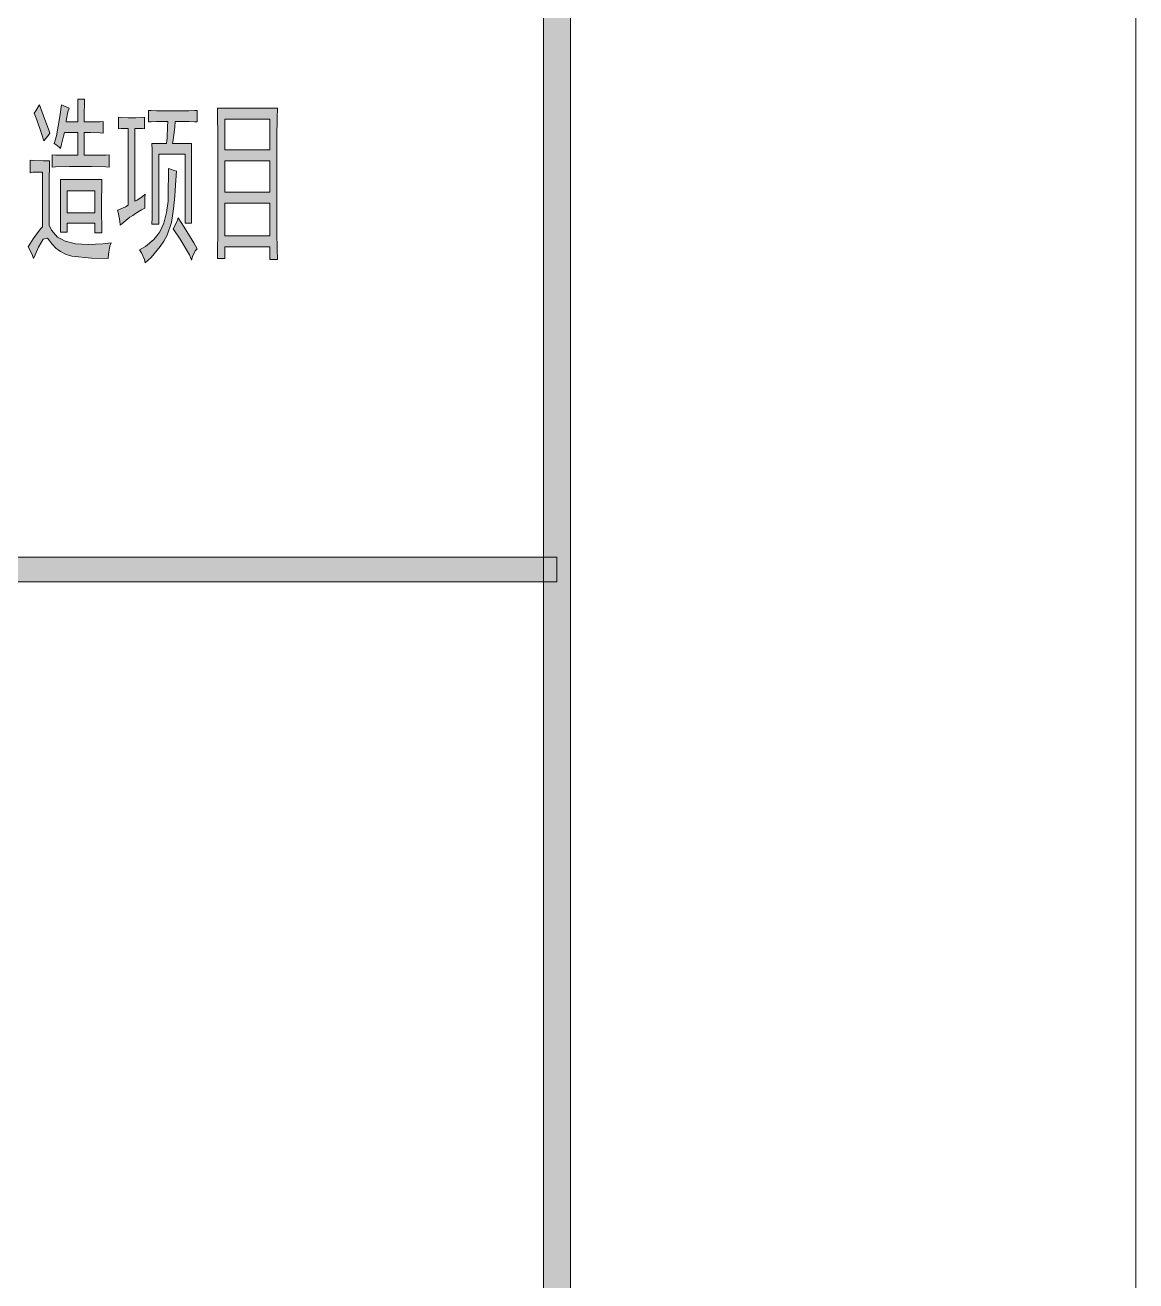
# Model space of a CAD drawing. Header units: millimetres. Extents: x 805 to 6044844, y 120 to 7887884.
# Drawn here: x 6041966 to 6044844, y 7808677 to 7811931 of the extents above; entities that cross this region are included whole.
import ezdxf

# ---------------------------------------------------------------- set-up
doc = ezdxf.new("R2010")
doc.units = ezdxf.units.MM

msp = doc.modelspace()

# ---------------------------------------------------------------- hatches: boundary and pattern name
h = msp.add_hatch(color=0)
h.dxf.hatch_style = 2
h.paths.add_polyline_path([(6043378.9, 7800256.9), (6043309.1, 7800327.2), (6043309.1, 7886349.6), (6043378.9, 7886419.9)])
h = msp.add_hatch(color=0)
h.dxf.hatch_style = 2
h.paths.add_polyline_path([(6042030.7, 7811650.7), (6042027, 7811645.3), (6042019.5, 7811635.6), (6042015.2, 7811630.8), (6042008.7, 7811649.6), (6041996.4, 7811685.5), (6041990, 7811702.7), (6041993.7, 7811708.1), (6042000.2, 7811718.8), (6042003.4, 7811724.2), (6042014.1, 7811695.7), (6042028.1, 7811658.7)])
h = msp.add_hatch(color=0)
h.dxf.hatch_style = 2
h.paths.add_polyline_path([(6042080.1, 7811715.6), (6042077.4, 7811705.4), (6042073.7, 7811687.7), (6042072.6, 7811679.6), (6042103.2, 7811679.6), (6042103.2, 7811701.1), (6042102.7, 7811730.6), (6042102.7, 7811738.7), (6042120.4, 7811738.7), (6042119.8, 7811729.5), (6042119.3, 7811700), (6042119.3, 7811679.6), (6042135.4, 7811679.6), (6042160.6, 7811680.2), (6042168.7, 7811681.2), (6042168.7, 7811650.7), (6042160.6, 7811651.7), (6042135.9, 7811652.3), (6042119.3, 7811652.3), (6042119.3, 7811593.2), (6042143.5, 7811593.2), (6042175.7, 7811593.8), (6042184.2, 7811594.8), (6042184.2, 7811562.6), (6042175.7, 7811563.7), (6042138.6, 7811564.2), (6042109.6, 7811564.2), (6042081.2, 7811564.2), (6042044.7, 7811563.7), (6042036.7, 7811562.6), (6042036.7, 7811594.8), (6042044.7, 7811593.8), (6042078, 7811593.2), (6042103.2, 7811593.2), (6042103.2, 7811652.3), (6042068.3, 7811652.3), (6042065.6, 7811642.6), (6042060.8, 7811621.7), (6042058.1, 7811610.9), (6042054.4, 7811614.7), (6042046.3, 7811621.1), (6042042, 7811623.8), (6042047.4, 7811643.7), (6042056.5, 7811693.6), (6042060.3, 7811724.2), (6042064.6, 7811722.6), (6042074.8, 7811718.3)])
h = msp.add_hatch(color=0)
h.dxf.hatch_style = 2
h.paths.add_polyline_path([(6042276.5, 7811456.4), (6042268, 7811452.1), (6042252.4, 7811442.4), (6042245.4, 7811437.6), (6042237.9, 7811432.8), (6042221.8, 7811419.9), (6042212.7, 7811411.8), (6042212.1, 7811422.6), (6042208.4, 7811441.9), (6042205.7, 7811451), (6042212.7, 7811453.7), (6042226.6, 7811460.1), (6042233.6, 7811463.9), (6042233.6, 7811663), (6042227.7, 7811663), (6042215.4, 7811662.5), (6042208.4, 7811661.4), (6042208.4, 7811692), (6042215.9, 7811690.9), (6042233.6, 7811690.4), (6042243.3, 7811690.4), (6042253.5, 7811690.4), (6042269.6, 7811690.9), (6042276, 7811692), (6042276, 7811661.4), (6042270.6, 7811662.5), (6042258.3, 7811663), (6042250.8, 7811663), (6042250.8, 7811474.6), (6042256.7, 7811477.3), (6042270.1, 7811486.4), (6042277.6, 7811492.3), (6042276.5, 7811483.7), (6042276.5, 7811465.5)])
h = msp.add_hatch(color=0)
h.dxf.hatch_style = 2
h.paths.add_polyline_path([(6042383.9, 7811708.1), (6042390.9, 7811708.1), (6042405.4, 7811709.1), (6042412.3, 7811709.7), (6042412.3, 7811679.6), (6042405.4, 7811680.2), (6042390.9, 7811681.2), (6042383.9, 7811681.2), (6042354.9, 7811681.2), (6042353.8, 7811666.8), (6042350.6, 7811638.3), (6042348.5, 7811623.8), (6042397.8, 7811623.8), (6042397.8, 7811610.4), (6042397.3, 7811580.3), (6042397.3, 7811564.2), (6042397.3, 7811474.6), (6042397.3, 7811462.8), (6042397.8, 7811433.8), (6042397.8, 7811417.2), (6042381.2, 7811417.2), (6042381.2, 7811596.4), (6042312.5, 7811596.4), (6042312.5, 7811415), (6042294.8, 7811415), (6042295.3, 7811431.1), (6042295.9, 7811460.1), (6042295.9, 7811472.5), (6042295.9, 7811564.2), (6042295.9, 7811577.7), (6042295.3, 7811607.7), (6042294.8, 7811623.8), (6042332.4, 7811623.8), (6042334, 7811638.8), (6042335.6, 7811667.8), (6042336.1, 7811681.2), (6042313.6, 7811681.2), (6042306.6, 7811681.2), (6042293.2, 7811680.2), (6042285.7, 7811679.6), (6042285.7, 7811709.7), (6042293.2, 7811709.1), (6042306.6, 7811708.1), (6042313.6, 7811708.1)])
h = msp.add_hatch(color=0)
h.paths.add_polyline_path([(6042620, 7811715.6), (6042619.5, 7811689.3), (6042618.9, 7811639.9), (6042618.9, 7811616.3), (6042618.9, 7811406.5), (6042618.9, 7811392.5), (6042619.5, 7811351.2), (6042620, 7811323.3), (6042600.2, 7811323.3), (6042600.2, 7811356), (6042483.7, 7811356), (6042483.7, 7811325.4), (6042464.4, 7811325.4), (6042464.9, 7811349.6), (6042465.5, 7811388.2), (6042465.5, 7811402.7), (6042465.5, 7811616.3), (6042465.5, 7811646.4), (6042464.9, 7811695.7), (6042464.4, 7811715.6)])
h.paths.add_polyline_path([(6042600.2, 7811384.5), (6042600.2, 7811469.3), (6042483.7, 7811469.3), (6042483.7, 7811384.5)])
h.paths.add_polyline_path([(6042600.2, 7811497.7), (6042600.2, 7811578.7), (6042483.7, 7811578.7), (6042483.7, 7811497.7)])
h.paths.add_polyline_path([(6042600.2, 7811607.7), (6042600.2, 7811686.6), (6042483.7, 7811686.6), (6042483.7, 7811607.7)])
h = msp.add_hatch(color=0)
h.dxf.hatch_style = 2
h.paths.add_polyline_path([(6041973.9, 7811356), (6041987.3, 7811376.4), (6042006.1, 7811402.7), (6042011.4, 7811408.1), (6042011.4, 7811549.8), (6042002.8, 7811549.8), (6041986.7, 7811549.2), (6041979.2, 7811548.1), (6041979.2, 7811580.3), (6041988.4, 7811579.8), (6042013.6, 7811578.7), (6042029.7, 7811578.7), (6042029.1, 7811561.6), (6042028.6, 7811534.7), (6042028.6, 7811525.1), (6042028.6, 7811411.8), (6042034.5, 7811398.9), (6042050.1, 7811381.2), (6042060.3, 7811375.9), (6042069.9, 7811370.5), (6042096.8, 7811364.1), (6042113.4, 7811363), (6042130, 7811361.9), (6042168.1, 7811364.1), (6042189.6, 7811366.7), (6042185.8, 7811357.6), (6042182.1, 7811337.2), (6042181.6, 7811325.4), (6042138.6, 7811327), (6042087.1, 7811331.9), (6042079, 7811334.5), (6042071, 7811337.2), (6042057.6, 7811343.7), (6042052.2, 7811348), (6042046.8, 7811351.7), (6042035.6, 7811363.5), (6042030.2, 7811371), (6042024.3, 7811378.6), (6042013, 7811375.9), (6042007.1, 7811365.7), (6042001.2, 7811355.5), (6041992.1, 7811335.1), (6041988.4, 7811325.4), (6041985.1, 7811333.5), (6041978.2, 7811348.5)])
h = msp.add_hatch(color=0)
h.dxf.hatch_style = 2
h.paths.add_polyline_path([(6042358.7, 7811551.9), (6042357.6, 7811541.2), (6042356, 7811515.9), (6042354.9, 7811501.5), (6042353.8, 7811487), (6042350.6, 7811454.8), (6042348.5, 7811436.5), (6042345.8, 7811418.8), (6042334.5, 7811386.1), (6042325.4, 7811371), (6042316.3, 7811356.5), (6042292.6, 7811328.1), (6042277.6, 7811314.7), (6042275.5, 7811323.3), (6042268, 7811340.4), (6042263.1, 7811348.5), (6042278.2, 7811356.5), (6042300.2, 7811374.8), (6042307.7, 7811384.5), (6042315.2, 7811394.7), (6042325.9, 7811417.7), (6042329.1, 7811431.1), (6042332.9, 7811445.1), (6042336.7, 7811474.1), (6042337.2, 7811489.6), (6042337.2, 7811505.7), (6042337.7, 7811540.1), (6042337.7, 7811558.9), (6042342.6, 7811557.3), (6042352.8, 7811553.5)])
h = msp.add_hatch(color=0)
h.paths.add_polyline_path([(6042165.5, 7811530.4), (6042164.9, 7811512.2), (6042164.4, 7811477.3), (6042164.4, 7811460.1), (6042164.4, 7811443), (6042164.9, 7811409.1), (6042165.5, 7811392), (6042146.7, 7811392), (6042146.7, 7811417.2), (6042075.3, 7811417.2), (6042075.3, 7811393.6), (6042057.6, 7811393.6), (6042058.1, 7811410.8), (6042058.1, 7811445.1), (6042058.1, 7811461.7), (6042058.1, 7811478.9), (6042058.1, 7811513.3), (6042057.6, 7811530.4)])
h.paths.add_polyline_path([(6042146.7, 7811444), (6042146.7, 7811501.5), (6042075.3, 7811501.5), (6042075.3, 7811444)])
h = msp.add_hatch(color=0)
h.dxf.hatch_style = 2
h.paths.add_polyline_path([(6042363, 7811431.1), (6042378.5, 7811407), (6042403.2, 7811366.7), (6042411.8, 7811350.6), (6042407, 7811345.3), (6042400, 7811330.8), (6042397.3, 7811321.7), (6042392.5, 7811335.1), (6042368.3, 7811375.9), (6042349.5, 7811402.7), (6042353.8, 7811410.8), (6042360.8, 7811425.2)])
h = msp.add_hatch(color=0)
h.dxf.hatch_style = 2
h.paths.add_polyline_path([(6035838.5, 7810487.7), (6035838.5, 7810552.1), (6043344, 7810552.1), (6043344, 7810487.7)])

# ---------------------------------------------------------------- linework, layer by layer
at = {"color": 0, "lineweight": 0}
for points in [[(5918704.9, 7798792.3), (5918704.9, 7887884.5), (6044844, 7887884.5), (6044844, 7798792.3)], [(6043378.9, 7800256.9), (6043309.1, 7800327.2), (6043309.1, 7886349.6), (6043378.9, 7886419.9)], [(6042030.7, 7811650.7), (6042027, 7811645.3), (6042019.5, 7811635.6), (6042015.2, 7811630.8), (6042008.7, 7811649.6), (6041996.4, 7811685.5), (6041990, 7811702.7), (6041993.7, 7811708.1), (6042000.2, 7811718.8), (6042003.4, 7811724.2), (6042014.1, 7811695.7), (6042028.1, 7811658.7)], [(6042080.1, 7811715.6), (6042077.4, 7811705.4), (6042073.7, 7811687.7), (6042072.6, 7811679.6), (6042103.2, 7811679.6), (6042103.2, 7811701.1), (6042102.7, 7811730.6), (6042102.7, 7811738.7), (6042120.4, 7811738.7), (6042119.8, 7811729.5), (6042119.3, 7811700), (6042119.3, 7811679.6), (6042135.4, 7811679.6), (6042160.6, 7811680.2), (6042168.7, 7811681.2), (6042168.7, 7811650.7), (6042160.6, 7811651.7), (6042135.9, 7811652.3), (6042119.3, 7811652.3), (6042119.3, 7811593.2), (6042143.5, 7811593.2), (6042175.7, 7811593.8), (6042184.2, 7811594.8), (6042184.2, 7811562.6), (6042175.7, 7811563.7), (6042138.6, 7811564.2), (6042109.6, 7811564.2), (6042081.2, 7811564.2), (6042044.7, 7811563.7), (6042036.7, 7811562.6), (6042036.7, 7811594.8), (6042044.7, 7811593.8), (6042078, 7811593.2), (6042103.2, 7811593.2), (6042103.2, 7811652.3), (6042068.3, 7811652.3), (6042065.6, 7811642.6), (6042060.8, 7811621.7), (6042058.1, 7811610.9), (6042054.4, 7811614.7), (6042046.3, 7811621.1), (6042042, 7811623.8), (6042047.4, 7811643.7), (6042056.5, 7811693.6), (6042060.3, 7811724.2), (6042064.6, 7811722.6), (6042074.8, 7811718.3)], [(6042276.5, 7811456.4), (6042268, 7811452.1), (6042252.4, 7811442.4), (6042245.4, 7811437.6), (6042237.9, 7811432.8), (6042221.8, 7811419.9), (6042212.7, 7811411.8), (6042212.1, 7811422.6), (6042208.4, 7811441.9), (6042205.7, 7811451), (6042212.7, 7811453.7), (6042226.6, 7811460.1), (6042233.6, 7811463.9), (6042233.6, 7811663), (6042227.7, 7811663), (6042215.4, 7811662.5), (6042208.4, 7811661.4), (6042208.4, 7811692), (6042215.9, 7811690.9), (6042233.6, 7811690.4), (6042243.3, 7811690.4), (6042253.5, 7811690.4), (6042269.6, 7811690.9), (6042276, 7811692), (6042276, 7811661.4), (6042270.6, 7811662.5), (6042258.3, 7811663), (6042250.8, 7811663), (6042250.8, 7811474.6), (6042256.7, 7811477.3), (6042270.1, 7811486.4), (6042277.6, 7811492.3), (6042276.5, 7811483.7), (6042276.5, 7811465.5)], [(6042383.9, 7811708.1), (6042390.9, 7811708.1), (6042405.4, 7811709.1), (6042412.3, 7811709.7), (6042412.3, 7811679.6), (6042405.4, 7811680.2), (6042390.9, 7811681.2), (6042383.9, 7811681.2), (6042354.9, 7811681.2), (6042353.8, 7811666.8), (6042350.6, 7811638.3), (6042348.5, 7811623.8), (6042397.8, 7811623.8), (6042397.8, 7811610.4), (6042397.3, 7811580.3), (6042397.3, 7811564.2), (6042397.3, 7811474.6), (6042397.3, 7811462.8), (6042397.8, 7811433.8), (6042397.8, 7811417.2), (6042381.2, 7811417.2), (6042381.2, 7811596.4), (6042312.5, 7811596.4), (6042312.5, 7811415), (6042294.8, 7811415), (6042295.3, 7811431.1), (6042295.9, 7811460.1), (6042295.9, 7811472.5), (6042295.9, 7811564.2), (6042295.9, 7811577.7), (6042295.3, 7811607.7), (6042294.8, 7811623.8), (6042332.4, 7811623.8), (6042334, 7811638.8), (6042335.6, 7811667.8), (6042336.1, 7811681.2), (6042313.6, 7811681.2), (6042306.6, 7811681.2), (6042293.2, 7811680.2), (6042285.7, 7811679.6), (6042285.7, 7811709.7), (6042293.2, 7811709.1), (6042306.6, 7811708.1), (6042313.6, 7811708.1)], [(6042620, 7811715.6), (6042619.5, 7811689.3), (6042618.9, 7811639.9), (6042618.9, 7811616.3), (6042618.9, 7811406.5), (6042618.9, 7811392.5), (6042619.5, 7811351.2), (6042620, 7811323.3), (6042600.2, 7811323.3), (6042600.2, 7811356), (6042483.7, 7811356), (6042483.7, 7811325.4), (6042464.4, 7811325.4), (6042464.9, 7811349.6), (6042465.5, 7811388.2), (6042465.5, 7811402.7), (6042465.5, 7811616.3), (6042465.5, 7811646.4), (6042464.9, 7811695.7), (6042464.4, 7811715.6)], [(6042600.2, 7811607.7), (6042600.2, 7811686.6), (6042483.7, 7811686.6), (6042483.7, 7811607.7)], [(6041973.9, 7811356), (6041987.3, 7811376.4), (6042006.1, 7811402.7), (6042011.4, 7811408.1), (6042011.4, 7811549.8), (6042002.8, 7811549.8), (6041986.7, 7811549.2), (6041979.2, 7811548.1), (6041979.2, 7811580.3), (6041988.4, 7811579.8), (6042013.6, 7811578.7), (6042029.7, 7811578.7), (6042029.1, 7811561.6), (6042028.6, 7811534.7), (6042028.6, 7811525.1), (6042028.6, 7811411.8), (6042034.5, 7811398.9), (6042050.1, 7811381.2), (6042060.3, 7811375.9), (6042069.9, 7811370.5), (6042096.8, 7811364.1), (6042113.4, 7811363), (6042130, 7811361.9), (6042168.1, 7811364.1), (6042189.6, 7811366.7), (6042185.8, 7811357.6), (6042182.1, 7811337.2), (6042181.6, 7811325.4), (6042138.6, 7811327), (6042087.1, 7811331.9), (6042079, 7811334.5), (6042071, 7811337.2), (6042057.6, 7811343.7), (6042052.2, 7811348), (6042046.8, 7811351.7), (6042035.6, 7811363.5), (6042030.2, 7811371), (6042024.3, 7811378.6), (6042013, 7811375.9), (6042007.1, 7811365.7), (6042001.2, 7811355.5), (6041992.1, 7811335.1), (6041988.4, 7811325.4), (6041985.1, 7811333.5), (6041978.2, 7811348.5)], [(6042358.7, 7811551.9), (6042357.6, 7811541.2), (6042356, 7811515.9), (6042354.9, 7811501.5), (6042353.8, 7811487), (6042350.6, 7811454.8), (6042348.5, 7811436.5), (6042345.8, 7811418.8), (6042334.5, 7811386.1), (6042325.4, 7811371), (6042316.3, 7811356.5), (6042292.6, 7811328.1), (6042277.6, 7811314.7), (6042275.5, 7811323.3), (6042268, 7811340.4), (6042263.1, 7811348.5), (6042278.2, 7811356.5), (6042300.2, 7811374.8), (6042307.7, 7811384.5), (6042315.2, 7811394.7), (6042325.9, 7811417.7), (6042329.1, 7811431.1), (6042332.9, 7811445.1), (6042336.7, 7811474.1), (6042337.2, 7811489.6), (6042337.2, 7811505.7), (6042337.7, 7811540.1), (6042337.7, 7811558.9), (6042342.6, 7811557.3), (6042352.8, 7811553.5)], [(6042600.2, 7811497.7), (6042600.2, 7811578.7), (6042483.7, 7811578.7), (6042483.7, 7811497.7)], [(6042165.5, 7811530.4), (6042164.9, 7811512.2), (6042164.4, 7811477.3), (6042164.4, 7811460.1), (6042164.4, 7811443), (6042164.9, 7811409.1), (6042165.5, 7811392), (6042146.7, 7811392), (6042146.7, 7811417.2), (6042075.3, 7811417.2), (6042075.3, 7811393.6), (6042057.6, 7811393.6), (6042058.1, 7811410.8), (6042058.1, 7811445.1), (6042058.1, 7811461.7), (6042058.1, 7811478.9), (6042058.1, 7811513.3), (6042057.6, 7811530.4)], [(6042146.7, 7811444), (6042146.7, 7811501.5), (6042075.3, 7811501.5), (6042075.3, 7811444)], [(6042600.2, 7811384.5), (6042600.2, 7811469.3), (6042483.7, 7811469.3), (6042483.7, 7811384.5)], [(6042363, 7811431.1), (6042378.5, 7811407), (6042403.2, 7811366.7), (6042411.8, 7811350.6), (6042407, 7811345.3), (6042400, 7811330.8), (6042397.3, 7811321.7), (6042392.5, 7811335.1), (6042368.3, 7811375.9), (6042349.5, 7811402.7), (6042353.8, 7811410.8), (6042360.8, 7811425.2)], [(6035838.5, 7810487.7), (6035838.5, 7810552.1), (6043344, 7810552.1), (6043344, 7810487.7)]]:
    msp.add_lwpolyline(points, close=True, dxfattribs=at)

doc.saveas('drawing.dxf')
